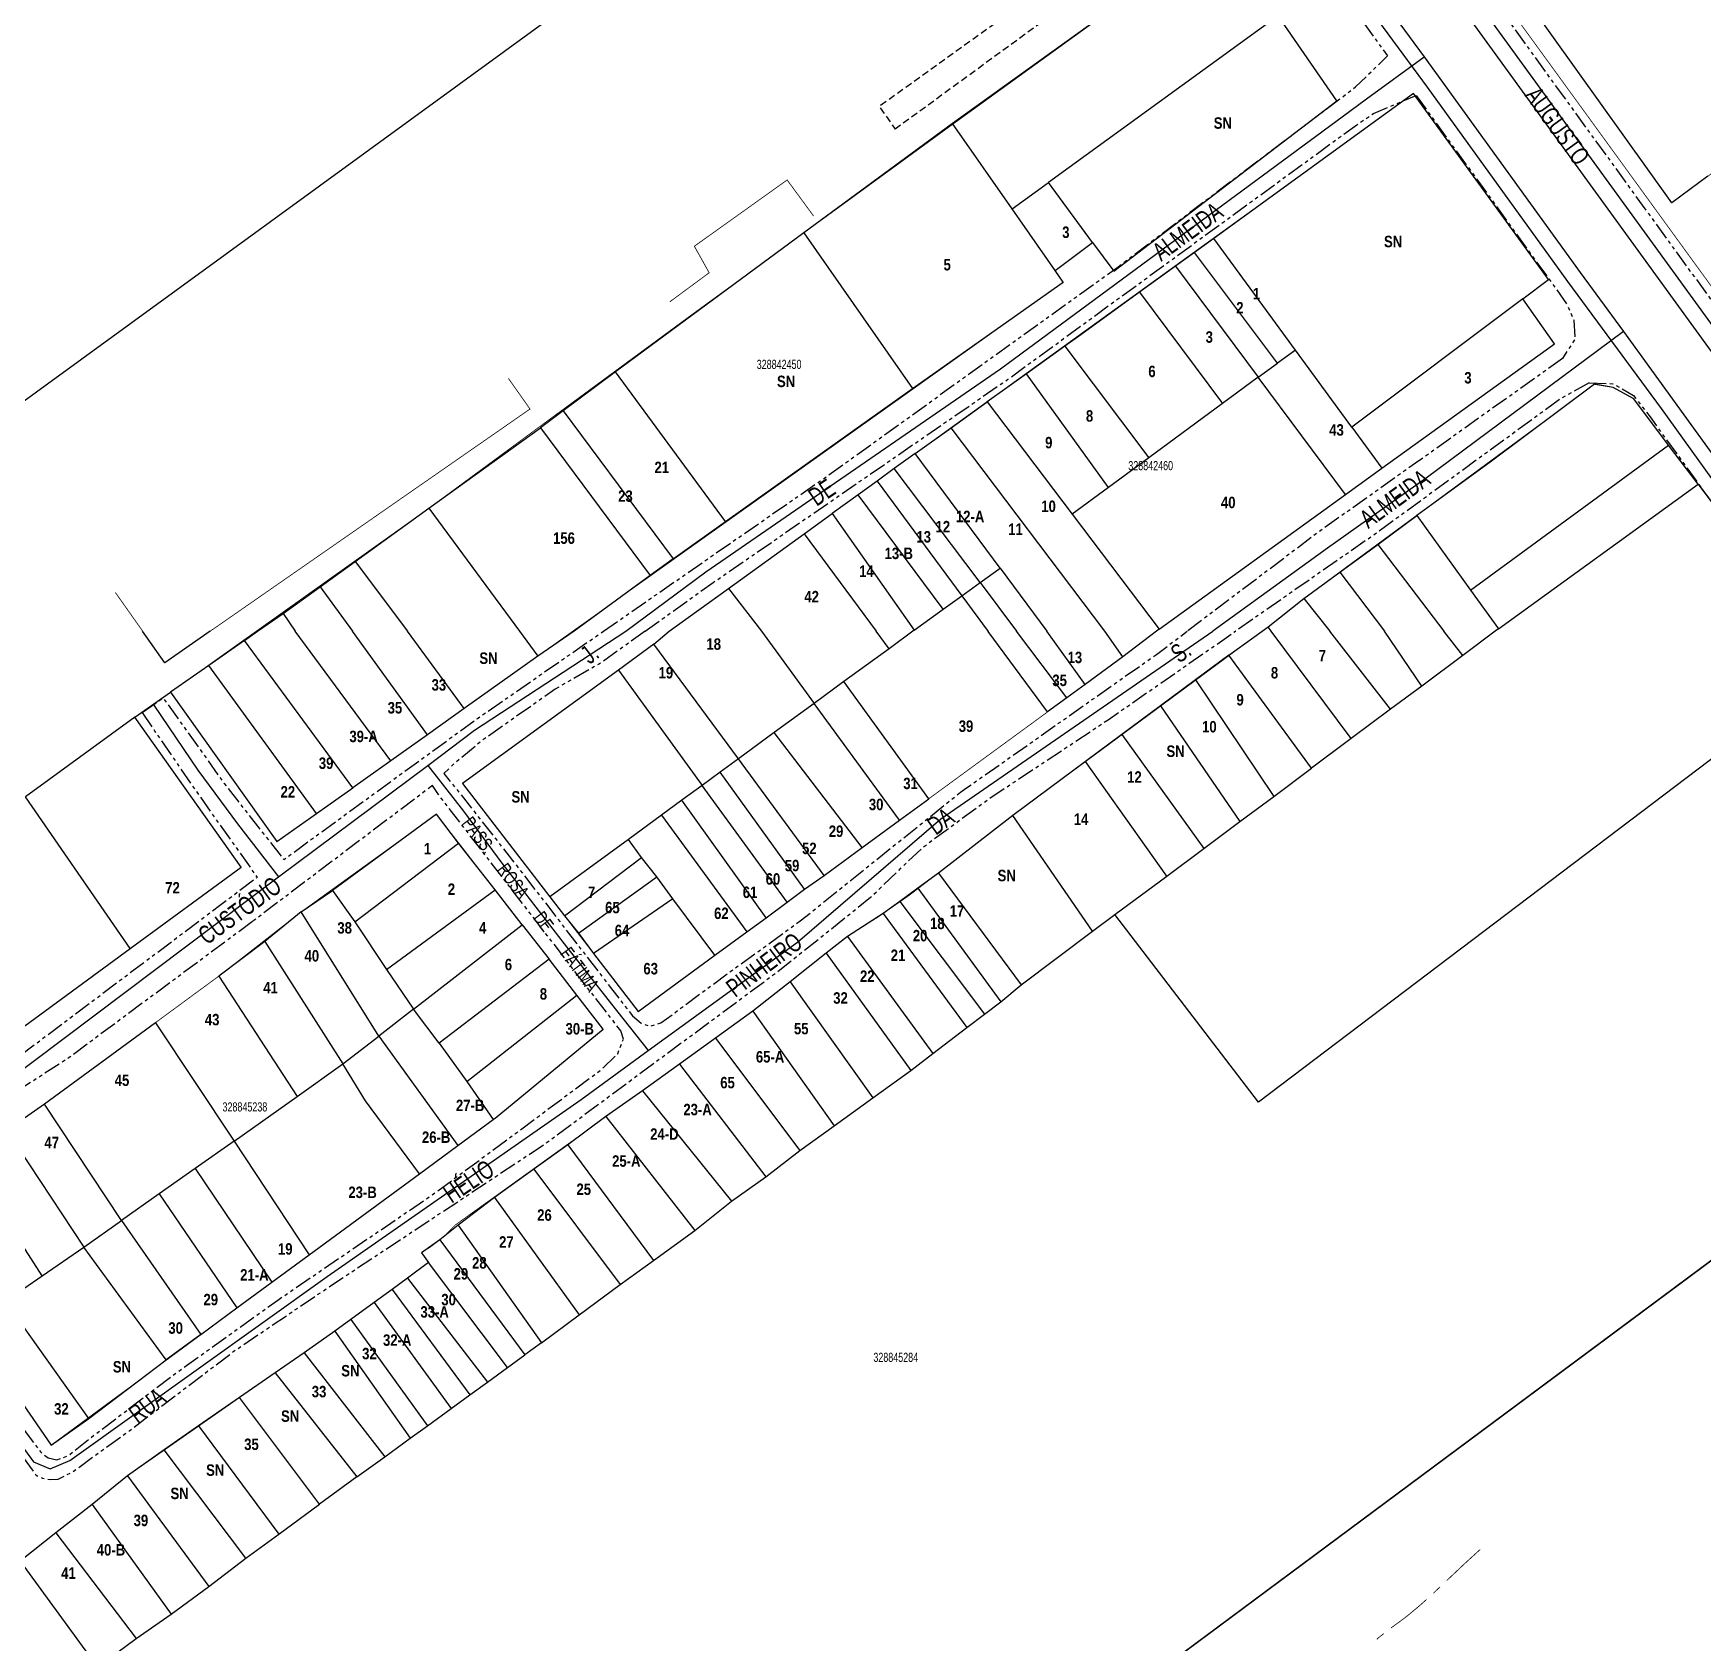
# Model space of a CAD drawing. Extents: x 204381 to 207261, y 4847713 to 4851061.
# Drawn here: x 205369 to 205734.1, y 4848890.9 to 4849242.8 of the extents above; entities that cross this region are included whole.
import ezdxf
from ezdxf.enums import TextEntityAlignment as Align

# ---------------------------------------------------------------- set-up
doc = ezdxf.new("R2010")
doc.units = 0
doc.header["$LTSCALE"] = 1.5
doc.header["$MEASUREMENT"] = 0
doc.linetypes.add('PHANTOMX2', pattern=[5, 2.5, -0.5, 0.5, -0.5, 0.5, -0.5])
doc.linetypes.add('TRACO_15', pattern=[3, 2, -1])
for name, color, linetype in [('CD-MALHA-LOTES', 40, 'CONTINUOUS'), ('CD_TXT_QUADRA', 7, 'CONTINUOUS'), ('HD-CURSO-INTER', 170, 'CONTINUOUS'), ('HD-VALAS-DRENOS', 170, 'CONTINUOUS'), ('RU-QUADRAS', 210, 'CONTINUOUS'), ('SV-EIXO-ROD-ESTR', 7, 'CONTINUOUS'), ('SV-EIXO-RUA-N-PAV', 6, 'CONTINUOUS'), ('SV-EST-MUNIC-PAV', 1, 'CONTINUOUS'), ('SV-RUA-NAO-PAV-S-GUIA-C-GUIA', 7, 'PHANTOMX2'), ('SV-RUA-PAVIM-S-GUIA-C-GUIA', 7, 'CONTINUOUS'), ('SV-TXT-MUNIC-PAV', 7, 'CONTINUOUS'), ('SV-TXT-RUA-N-PAV-S-GUIA-C-GUIA', 7, 'CONTINUOUS'), ('Th_NmrPort', 7, 'CONTINUOUS')]:
    doc.layers.add(name, color=color, linetype=linetype)
doc.styles.add('ARIAL', font='ARIAL.TTF')
doc.styles.get("Standard").update_dxf_attribs({"font": 'swisscbo.ttf'})

msp = doc.modelspace()

# ---------------------------------------------------------------- linework, layer by layer
at = {"layer": 'CD-MALHA-LOTES', "linetype": 'Continuous'}
for points in [[(205585.13, 4849321.25), (205297.84, 4849112.09)], [(205701.48, 4849241.93), (205675.61, 4849278.11)], [(205626.68, 4849263.83), (205570, 4849223.14)], [(205641.25, 4849246.63), (205591.01, 4849210.18)], [(205654.05, 4849228.09), (205641.25, 4849246.63)], [(205727.34, 4849205.75), (205701.48, 4849241.93)], [(205605.3, 4849190.79), (205654.05, 4849228.09)], [(205670.83, 4849229.64), (205627.14, 4849197.98)], [(205700.38, 4849188.97), (205670.83, 4849229.64)], [(205570, 4849223.14), (205537.5, 4849199.22)], [(205583.06, 4849204.41), (205570, 4849223.14)], [(205583.06, 4849204.41), (205591.01, 4849210.18)], [(205600.67, 4849197.08), (205591.01, 4849210.18)], [(205735.18, 4849211.55), (205727.34, 4849205.75)], [(205592.46, 4849190.94), (205583.06, 4849204.41)], [(205537.5, 4849199.22), (205496.36, 4849168.76)], [(205537.5, 4849199.22), (205561.29, 4849165.12)], [(205592.46, 4849190.94), (205600.67, 4849197.08)], [(205600.67, 4849197.08), (205605.3, 4849190.79)], [(205627.14, 4849197.98), (205622.93, 4849194.92)], [(205645.01, 4849173.56), (205627.14, 4849197.98)], [(205622.93, 4849194.92), (205618.78, 4849191.91)], [(205641.07, 4849170.66), (205622.93, 4849194.92)], [(205594.24, 4849188.39), (205592.46, 4849190.94)], [(205618.78, 4849191.91), (205610.94, 4849186.24)], [(205618.78, 4849191.91), (205636.89, 4849167.59)], [(205561.29, 4849165.12), (205594.24, 4849188.39)], [(205610.94, 4849186.24), (205629.06, 4849161.84)], [(205694.74, 4849184.73), (205700.38, 4849188.97)], [(205694.74, 4849184.73), (205657.38, 4849156.66)], [(205701.63, 4849174.92), (205694.74, 4849184.73)], [(205594.62, 4849174.43), (205586.21, 4849168.39)], [(205594.62, 4849174.43), (205612.94, 4849149.99)], [(205645.01, 4849173.56), (205641.07, 4849170.66)], [(205657.38, 4849156.66), (205645.01, 4849173.56)], [(205663.93, 4849147.7), (205701.63, 4849174.92)], [(205496.36, 4849168.76), (205484.88, 4849160.26)], [(205520.4, 4849136.06), (205496.36, 4849168.76)], [(205586.21, 4849168.39), (205577.62, 4849162.22)], [(205604.13, 4849143.51), (205586.21, 4849168.39)], [(205636.89, 4849167.59), (205641.07, 4849170.66)], [(205520.4, 4849136.06), (205561.29, 4849165.12)], [(205655.98, 4849141.96), (205636.89, 4849167.59)], [(205569.75, 4849156.58), (205577.62, 4849162.22)], [(205577.62, 4849162.22), (205596.18, 4849137.67)], [(205629.06, 4849161.84), (205612.94, 4849149.99)], [(205484.88, 4849160.26), (205479.9, 4849156.57)], [(205484.88, 4849160.26), (205508.94, 4849127.92)], [(205455.52, 4849138.96), (205479.9, 4849156.57)], [(205479.9, 4849156.57), (205503.95, 4849124.27)], [(205561.89, 4849150.93), (205569.75, 4849156.58)], [(205603.31, 4849112.09), (205569.75, 4849156.58)], [(205657.38, 4849156.66), (205663.93, 4849147.7)], [(205561.89, 4849150.93), (205557.3, 4849147.62)], [(205580.45, 4849125.86), (205561.89, 4849150.93)], [(205612.94, 4849149.99), (205604.13, 4849143.51)], [(205683.31, 4849121.06), (205726.6, 4849152.76)], [(205733.05, 4849144.19), (205726.6, 4849152.76)], [(205557.3, 4849147.62), (205553.52, 4849144.89)], [(205576.05, 4849122.69), (205557.3, 4849147.62)], [(205655.98, 4849141.96), (205663.93, 4849147.7)], [(205553.52, 4849144.89), (205549.4, 4849141.91)], [(205553.52, 4849144.89), (205572.08, 4849119.83)], [(205604.13, 4849143.51), (205596.18, 4849137.67)], [(205689.41, 4849112.59), (205733.05, 4849144.19)], [(205733.05, 4849144.19), (205757.19, 4849112.08)], [(205439.44, 4849127.34), (205455.52, 4849138.96)], [(205455.52, 4849138.96), (205475.35, 4849112.09)], [(205549.4, 4849141.91), (205543.69, 4849137.79)], [(205567.98, 4849116.88), (205549.4, 4849141.91)], [(205615.2, 4849112.52), (205655.98, 4849141.96)], [(205508.94, 4849127.92), (205520.4, 4849136.06)], [(205537.56, 4849133.37), (205543.69, 4849137.79)], [(205543.69, 4849137.79), (205561.64, 4849112.31)], [(205596.18, 4849137.67), (205615.2, 4849112.52)], [(205663, 4849131.06), (205671.58, 4849137.34)], [(205671.58, 4849137.34), (205683.31, 4849121.06)], [(205521.05, 4849121.44), (205537.56, 4849133.37)], [(205537.56, 4849133.37), (205553.3, 4849112.04)], [(205508.94, 4849127.92), (205503.95, 4849124.27)], [(205654.71, 4849124.98), (205663, 4849131.06)], [(205663, 4849131.06), (205677.46, 4849112.04)], [(205431.73, 4849121.77), (205439.44, 4849127.34)], [(205439.44, 4849127.34), (205450.85, 4849112.04)], [(205503.95, 4849124.27), (205487.3, 4849112.09)], [(205576.05, 4849122.69), (205580.45, 4849125.86)], [(205580.45, 4849125.86), (205590.65, 4849112.09)], [(205646.87, 4849119.25), (205654.71, 4849124.98)], [(205654.71, 4849124.98), (205664.49, 4849112.09)], [(205423.63, 4849115.91), (205431.73, 4849121.77)], [(205431.73, 4849121.77), (205438.84, 4849112.04)], [(205508.09, 4849112.09), (205521.05, 4849121.44)], [(205521.05, 4849121.44), (205528.27, 4849112.09)], [(205572.08, 4849119.83), (205576.05, 4849122.69)], [(205576.05, 4849122.69), (205584.03, 4849112.06)], [(205683.31, 4849121.06), (205689.41, 4849112.59)], [(205561.64, 4849112.31), (205567.98, 4849116.88)], [(205567.98, 4849116.88), (205572.08, 4849119.83)], [(205572.08, 4849119.83), (205577.84, 4849112.03)], [(205639.04, 4849113.03), (205646.87, 4849119.25)], [(205646.87, 4849119.25), (205652.51, 4849112.09)], [(205418.06, 4849112.04), (205423.63, 4849115.91)], [(205423.63, 4849115.91), (205426.32, 4849112.04)], [(205415.24, 4849110.06), (205407.42, 4849104.59)], [(205415.24, 4849110.06), (205418.06, 4849112.04)], [(205438.91, 4849077.84), (205415.24, 4849110.06)], [(205447.21, 4849083.74), (205426.32, 4849112.04)], [(205455.19, 4849089.41), (205438.84, 4849112.04)], [(205463.27, 4849095.16), (205450.85, 4849112.04)], [(205475.35, 4849112.09), (205479.33, 4849106.57)], [(205487.3, 4849112.09), (205479.33, 4849106.57)], [(205504.74, 4849109.2), (205508.09, 4849112.09)], [(205528.27, 4849112.09), (205539.79, 4849096.26)], [(205556.16, 4849108.23), (205553.3, 4849112.04)], [(205561.64, 4849112.31), (205556.16, 4849108.23)], [(205590.8, 4849094.4), (205577.84, 4849112.03)], [(205595.04, 4849097.5), (205584.03, 4849112.06)], [(205599.05, 4849100.43), (205590.65, 4849112.09)], [(205607.24, 4849106.43), (205603.31, 4849112.09)], [(205614.61, 4849112.1), (205607.24, 4849106.43)], [(205615.2, 4849112.52), (205614.61, 4849112.1)], [(205630.43, 4849106.86), (205637.71, 4849112.04)], [(205637.71, 4849112.04), (205639.04, 4849113.03)], [(205639.74, 4849112.04), (205639.04, 4849113.03)], [(205657.23, 4849088.6), (205639.74, 4849112.04)], [(205665.83, 4849094.99), (205652.51, 4849112.09)], [(205672.68, 4849100.02), (205664.49, 4849112.09)], [(205681.65, 4849106.76), (205677.46, 4849112.04)], [(205688.72, 4849112.09), (205681.65, 4849106.76)], [(205689.41, 4849112.59), (205688.72, 4849112.09)], [(205479.33, 4849106.57), (205463.27, 4849095.16)], [(205504.74, 4849109.2), (205496.97, 4849103.54)], [(205523.21, 4849084.14), (205504.74, 4849109.2)], [(205556.16, 4849108.23), (205546.27, 4849101.07)], [(205607.24, 4849106.43), (205599.05, 4849100.43)], [(205630.43, 4849106.86), (205623.15, 4849101.45)], [(205648.51, 4849082.1), (205630.43, 4849106.86)], [(205681.65, 4849106.76), (205672.68, 4849100.02)], [(205407.42, 4849104.59), (205399, 4849098.7)], [(205430.92, 4849072.16), (205407.42, 4849104.59)], [(205496.97, 4849103.54), (205462.9, 4849078.74)], [(205496.97, 4849103.54), (205515.28, 4849078.3)], [(205762.54, 4849104.2), (205636.95, 4849009.07)], [(205391.26, 4849093.28), (205399, 4849098.7)], [(205399, 4849098.7), (205422.3, 4849066.04)], [(205546.27, 4849101.07), (205539.79, 4849096.26)], [(205564.83, 4849075.38), (205546.27, 4849101.07)], [(205599.05, 4849100.43), (205595.04, 4849097.5)], [(205623.15, 4849101.45), (205615.48, 4849095.72)], [(205623.15, 4849101.45), (205640.26, 4849075.91)], [(205672.68, 4849100.02), (205665.83, 4849094.99)], [(205463.27, 4849095.16), (205455.19, 4849089.41)], [(205539.79, 4849096.26), (205531.06, 4849089.91)], [(205558.47, 4849070.75), (205539.79, 4849096.26)], [(205595.04, 4849097.5), (205590.8, 4849094.4)], [(205615.48, 4849095.72), (205607.09, 4849089.51)], [(205615.48, 4849095.72), (205632.89, 4849070.43)], [(205665.83, 4849094.99), (205657.23, 4849088.6)], [(205391.26, 4849093.28), (205367.31, 4849075.84)], [(205414.49, 4849060.48), (205391.26, 4849093.28)], [(205455.19, 4849089.41), (205447.21, 4849083.74)], [(205531.06, 4849089.91), (205523.21, 4849084.14)], [(205550.24, 4849064.74), (205531.06, 4849089.91)], [(205607.09, 4849089.51), (205599.11, 4849083.58)], [(205607.09, 4849089.51), (205625.01, 4849064.56)], [(205657.23, 4849088.6), (205648.51, 4849082.1)], [(205523.21, 4849084.14), (205519.24, 4849081.22)], [(205541.95, 4849058.67), (205523.21, 4849084.14)], [(205447.21, 4849083.74), (205438.91, 4849077.84)], [(205519.24, 4849081.22), (205515.28, 4849078.3)], [(205537.66, 4849055.67), (205519.24, 4849081.22)], [(205599.11, 4849083.58), (205583.24, 4849071.78)], [(205616.87, 4849058.51), (205599.11, 4849083.58)], [(205640.26, 4849075.91), (205648.51, 4849082.1)], [(205430.92, 4849072.16), (205438.91, 4849077.84)], [(205462.9, 4849078.74), (205481.99, 4849053.96)], [(205515.28, 4849078.3), (205510.85, 4849075.08)], [(205533.89, 4849052.77), (205515.28, 4849078.3)], [(205390.19, 4849042.66), (205367.31, 4849075.84)], [(205510.85, 4849075.08), (205506.37, 4849071.8)], [(205529.26, 4849049.39), (205510.85, 4849075.08)], [(205558.47, 4849070.75), (205564.83, 4849075.38)], [(205632.89, 4849070.43), (205640.26, 4849075.91)], [(205422.3, 4849066.04), (205430.92, 4849072.16)], [(205457.18, 4849072.04), (205434.42, 4849055.37)], [(205462, 4849065.7), (205457.18, 4849072.04)], [(205506.37, 4849071.8), (205499.18, 4849066.54)], [(205506.37, 4849071.8), (205525.08, 4849046.33)], [(205550.24, 4849064.74), (205558.47, 4849070.75)], [(205583.24, 4849071.78), (205566.94, 4849059.16)], [(205600.64, 4849046.43), (205583.24, 4849071.78)], [(205625.01, 4849064.56), (205632.89, 4849070.43)], [(205439.36, 4849048.48), (205462, 4849065.7)], [(205470, 4849055.53), (205462, 4849065.7)], [(205499.18, 4849066.54), (205481.99, 4849053.96)], [(205502.05, 4849062.56), (205499.18, 4849066.54)], [(205485.19, 4849049.81), (205502.05, 4849062.56)], [(205505.36, 4849058.31), (205502.05, 4849062.56)], [(205541.95, 4849058.67), (205550.24, 4849064.74)], [(205616.87, 4849058.51), (205625.01, 4849064.56)], [(205390.19, 4849042.66), (205414.49, 4849060.48)], [(205488.23, 4849046.02), (205505.36, 4849058.31)], [(205508.87, 4849053.55), (205505.36, 4849058.31)], [(205537.66, 4849055.67), (205541.95, 4849058.67)], [(205566.94, 4849059.16), (205562.48, 4849055.88)], [(205566.94, 4849059.16), (205585.03, 4849034.75)], [(205605.55, 4849050.12), (205616.87, 4849058.51)], [(205427.59, 4849050.68), (205434.42, 4849055.37)], [(205434.42, 4849055.37), (205439.36, 4849048.48)], [(205446.25, 4849038.09), (205470, 4849055.53)], [(205475.95, 4849047.86), (205470, 4849055.53)], [(205533.89, 4849052.77), (205537.66, 4849055.67)], [(205562.48, 4849055.88), (205558.5, 4849052.96)], [(205562.48, 4849055.88), (205580.57, 4849031)], [(205481.99, 4849053.96), (205485.19, 4849049.81)], [(205508.87, 4849053.55), (205491.51, 4849041.58)], [(205518.08, 4849041.21), (205508.87, 4849053.55)], [(205529.26, 4849049.39), (205533.89, 4849052.77)], [(205558.5, 4849052.96), (205554.86, 4849050.29)], [(205558.5, 4849052.96), (205577.03, 4849028.33)], [(205427.59, 4849050.68), (205419.62, 4849044.17)], [(205444.6, 4849023.53), (205427.59, 4849050.68)], [(205439.36, 4849048.48), (205446.25, 4849038.09)], [(205452.15, 4849029.43), (205475.95, 4849047.86)], [(205475.95, 4849047.86), (205481.82, 4849040.31)], [(205485.19, 4849049.81), (205488.23, 4849046.02)], [(205525.08, 4849046.33), (205529.26, 4849049.39)], [(205554.86, 4849050.29), (205547.03, 4849045.28)], [(205554.86, 4849050.29), (205573.13, 4849025.42)], [(205600.64, 4849046.43), (205605.55, 4849050.12)], [(205636.95, 4849009.07), (205605.55, 4849050.12)], [(205419.62, 4849044.17), (205409.58, 4849036.62)], [(205419.62, 4849044.17), (205436.71, 4849017.45)], [(205488.23, 4849046.02), (205491.51, 4849041.58)], [(205518.08, 4849041.21), (205525.08, 4849046.33)], [(205547.03, 4849045.28), (205542.39, 4849041.62)], [(205547.03, 4849045.28), (205565.7, 4849019.69)], [(205585.03, 4849034.75), (205600.64, 4849046.43)], [(205349.51, 4849012.82), (205390.19, 4849042.66)], [(205481.82, 4849040.31), (205457.81, 4849021.93)], [(205487.88, 4849032.5), (205481.82, 4849040.31)], [(205491.51, 4849041.58), (205501.26, 4849028.91)], [(205501.26, 4849028.91), (205518.08, 4849041.21)], [(205542.39, 4849041.62), (205534.52, 4849035.4)], [(205542.39, 4849041.62), (205560.88, 4849016.02)], [(205409.58, 4849036.62), (205426.75, 4849010.33)], [(205446.25, 4849038.09), (205452.15, 4849029.43)], [(205534.52, 4849035.4), (205526.35, 4849028.96)], [(205534.52, 4849035.4), (205552.58, 4849010.02)], [(205580.57, 4849031), (205585.03, 4849034.75)], [(205452.15, 4849029.43), (205444.6, 4849023.53)], [(205457.81, 4849021.93), (205452.15, 4849029.43)], [(205463.8, 4849013.6), (205487.88, 4849032.5)], [(205493.67, 4849025.04), (205487.88, 4849032.5)], [(205577.03, 4849028.33), (205580.57, 4849031)], [(205395.75, 4849026.44), (205371.48, 4849008.62)], [(205395.75, 4849026.44), (205412.98, 4849000.56)], [(205526.35, 4849028.96), (205518.19, 4849023.06)], [(205526.35, 4849028.96), (205544.14, 4849003.91)], [(205573.13, 4849025.42), (205577.03, 4849028.33)], [(205436.71, 4849017.45), (205444.6, 4849023.53)], [(205444.6, 4849023.53), (205461.88, 4848999.59)], [(205457.81, 4849021.93), (205463.8, 4849013.6)], [(205470.03, 4849005.58), (205493.67, 4849025.04)], [(205518.19, 4849023.06), (205510.35, 4849017.4)], [(205518.19, 4849023.06), (205536.67, 4848998.51)], [(205565.7, 4849019.69), (205573.13, 4849025.42)], [(205560.88, 4849016.02), (205565.7, 4849019.69)], [(205796.25, 4849019.26), (205620.1, 4848888.31)], [(205426.75, 4849010.33), (205436.71, 4849017.45)], [(205441.7, 4849009.35), (205436.71, 4849017.45)], [(205510.35, 4849017.4), (205502.23, 4849011.54)], [(205510.35, 4849017.4), (205529.22, 4848992.73)], [(205552.58, 4849010.02), (205560.88, 4849016.02)], [(205463.8, 4849013.6), (205469.56, 4849005.24)], [(205502.23, 4849011.54), (205494.2, 4849005.91)], [(205502.23, 4849011.54), (205521.73, 4848987.44)], [(205371.48, 4849008.62), (205363.27, 4849002.86)], [(205388.31, 4848983.18), (205371.48, 4849008.62)], [(205412.98, 4849000.56), (205426.75, 4849010.33)], [(205453.45, 4848993.39), (205441.7, 4849009.35)], [(205544.14, 4849003.91), (205552.58, 4849010.02)], [(205461.88, 4848999.59), (205469.56, 4849005.24)], [(205469.56, 4849005.24), (205470.03, 4849005.58)], [(205494.2, 4849005.91), (205485.92, 4848999.76)], [(205494.2, 4849005.91), (205513.65, 4848981)], [(205536.67, 4848998.51), (205544.14, 4849003.91)], [(205363.27, 4849002.86), (205380.09, 4848977.34)], [(205412.98, 4849000.56), (205404.44, 4848994.59)], [(205412.98, 4849000.56), (205429.36, 4848975.68)], [(205453.45, 4848993.39), (205461.88, 4848999.59)], [(205485.92, 4848999.76), (205478.48, 4848994.41)], [(205485.92, 4848999.76), (205504.67, 4848974.43)], [(205529.22, 4848992.73), (205536.67, 4848998.51)], [(205404.44, 4848994.59), (205396.52, 4848989.02)], [(205404.44, 4848994.59), (205421.19, 4848969.67)], [(205429.36, 4848975.68), (205453.45, 4848993.39)], [(205478.48, 4848994.41), (205469.89, 4848988.18)], [(205478.48, 4848994.41), (205497.39, 4848969.15)], [(205521.73, 4848987.44), (205529.22, 4848992.73)], [(205396.52, 4848989.02), (205388.31, 4848983.18)], [(205396.52, 4848989.02), (205413.56, 4848964.06)], [(205469.89, 4848988.18), (205461.91, 4848982.16)], [(205469.89, 4848988.18), (205488.39, 4848962.53)], [(205513.65, 4848981), (205521.73, 4848987.44)], [(205380.09, 4848977.34), (205388.31, 4848983.18)], [(205388.31, 4848983.18), (205405.67, 4848958.26)], [(205461.91, 4848982.16), (205457.89, 4848978.92)], [(205461.91, 4848982.16), (205480.14, 4848956.43)], [(205370.97, 4848971.09), (205366.01, 4848978.83)], [(205457.89, 4848978.92), (205453.93, 4848976.14)], [(205457.89, 4848978.92), (205476.51, 4848953.79)], [(205504.67, 4848974.43), (205513.65, 4848981)], [(205370.97, 4848971.09), (205380.09, 4848977.34)], [(205398.11, 4848952.7), (205380.09, 4848977.34)], [(205421.19, 4848969.67), (205429.36, 4848975.68)], [(205453.93, 4848976.14), (205455.46, 4848973.98)], [(205497.39, 4848969.15), (205504.67, 4848974.43)], [(205362.98, 4848965.55), (205370.97, 4848971.09)], [(205455.46, 4848973.98), (205450.85, 4848970.55)], [(205472.72, 4848951.05), (205455.46, 4848973.98)], [(205413.56, 4848964.06), (205421.19, 4848969.67)], [(205447.51, 4848968.12), (205443.53, 4848965.22)], [(205450.85, 4848970.55), (205447.51, 4848968.12)], [(205447.51, 4848968.12), (205464.49, 4848945.06)], [(205450.85, 4848970.55), (205468.36, 4848947.86)], [(205488.39, 4848962.53), (205497.39, 4848969.15)], [(205381.14, 4848939.87), (205362.98, 4848965.55)], [(205405.67, 4848958.26), (205413.56, 4848964.06)], [(205443.53, 4848965.22), (205438.43, 4848961.52)], [(205443.53, 4848965.22), (205460.41, 4848942.1)], [(205355, 4848960.01), (205372.91, 4848934.05)], [(205438.43, 4848961.52), (205434.99, 4848959.01)], [(205438.43, 4848961.52), (205455.19, 4848938.3)], [(205480.14, 4848956.43), (205488.39, 4848962.53)], [(205405.67, 4848958.26), (205398.11, 4848952.7)], [(205434.99, 4848959.01), (205428.24, 4848954.23)], [(205434.99, 4848959.01), (205451.42, 4848935.57)], [(205480.14, 4848956.43), (205476.51, 4848953.79)], [(205381.14, 4848939.87), (205398.11, 4848952.7)], [(205428.24, 4848954.23), (205421.9, 4848949.9)], [(205428.24, 4848954.23), (205445.86, 4848931.53)], [(205472.72, 4848951.05), (205476.51, 4848953.79)], [(205421.9, 4848949.9), (205414.15, 4848944.44)], [(205421.9, 4848949.9), (205439.78, 4848927.11)], [(205468.36, 4848947.86), (205472.72, 4848951.05)], [(205464.49, 4848945.06), (205468.36, 4848947.86)], [(205414.15, 4848944.44), (205405.14, 4848938.29)], [(205431.59, 4848921.11), (205414.15, 4848944.44)], [(205455.19, 4848938.3), (205460.41, 4848942.1)], [(205460.41, 4848942.1), (205464.49, 4848945.06)], [(205372.91, 4848934.05), (205381.14, 4848939.87)], [(205405.14, 4848938.29), (205397.61, 4848932.99)], [(205405.14, 4848938.29), (205422.7, 4848914.58)], [(205451.42, 4848935.57), (205455.19, 4848938.3)], [(205445.86, 4848931.53), (205451.42, 4848935.57)], [(205397.61, 4848932.99), (205389.66, 4848927.35)], [(205415.52, 4848909.31), (205397.61, 4848932.99)], [(205439.78, 4848927.11), (205445.86, 4848931.53)], [(205389.66, 4848927.35), (205381.88, 4848921.09)], [(205389.66, 4848927.35), (205407.39, 4848903.15)], [(205439.78, 4848927.11), (205431.59, 4848921.11)], [(205381.88, 4848921.09), (205373.99, 4848914.9)], [(205381.88, 4848921.09), (205399.15, 4848897.11)], [(205422.7, 4848914.58), (205431.59, 4848921.11)], [(205373.99, 4848914.9), (205366.13, 4848908.65)], [(205373.99, 4848914.9), (205391.55, 4848891.73)], [(205415.52, 4848909.31), (205422.7, 4848914.58)], [(205407.39, 4848903.15), (205415.52, 4848909.31)], [(205366.13, 4848908.65), (205383.05, 4848885.49)], [(205399.15, 4848897.11), (205407.39, 4848903.15)], [(205391.55, 4848891.73), (205399.15, 4848897.11)], [(205383.05, 4848885.49), (205391.55, 4848891.73)]]:
    msp.add_lwpolyline(points, dxfattribs=at)
at = {"layer": 'CD-MALHA-LOTES', "linetype": 'Continuous', "flags": 128}
for points in [[(205610.94, 4849186.24), (205597.56, 4849176.54), (205594.62, 4849174.43)], [(205636.89, 4849167.59), (205629.06, 4849161.84)], [(205726.6, 4849152.76), (205718.98, 4849162.89), (205714.46, 4849165.38), (205710.39, 4849166.06), (205687.57, 4849149.06), (205671.58, 4849137.34)]]:
    msp.add_lwpolyline(points, dxfattribs=at)
at = {"layer": 'HD-CURSO-INTER', "const_width": 0.18, "flags": 128}
for points in [[(205683.19, 4848909.21), (205681.72, 4848907.85)], [(205683.19, 4848909.21), (205681.72, 4848907.85)], [(205684.3, 4848910.22), (205683.19, 4848909.21)], [(205684.3, 4848910.22), (205683.19, 4848909.21)], [(205683.19, 4848909.21), (205683.19, 4848909.21)], [(205683.19, 4848909.21), (205683.19, 4848909.21)], [(205684.67, 4848910.56), (205684.3, 4848910.22)], [(205684.67, 4848910.56), (205684.3, 4848910.22)], [(205685.41, 4848911.23), (205684.67, 4848910.56)], [(205685.41, 4848911.23), (205684.67, 4848910.56)], [(205678.81, 4848905.11), (205678.17, 4848904.5)], [(205678.81, 4848905.11), (205678.17, 4848904.5)], [(205679.26, 4848905.53), (205678.81, 4848905.11)], [(205679.26, 4848905.53), (205678.81, 4848905.11)], [(205679.54, 4848905.79), (205679.26, 4848905.53)], [(205679.54, 4848905.79), (205679.26, 4848905.53)], [(205681.44, 4848907.59), (205679.54, 4848905.79)], [(205681.44, 4848907.59), (205679.54, 4848905.79)], [(205681.72, 4848907.85), (205681.44, 4848907.59)], [(205681.72, 4848907.85), (205681.44, 4848907.59)], [(205675.93, 4848902.38), (205675.18, 4848901.67)], [(205675.93, 4848902.38), (205675.18, 4848901.67)], [(205676.64, 4848903.04), (205675.93, 4848902.38)], [(205676.64, 4848903.04), (205675.93, 4848902.38)], [(205678.17, 4848904.5), (205678.09, 4848904.42)], [(205678.17, 4848904.5), (205678.09, 4848904.42)], [(205672.15, 4848898.93), (205669.91, 4848897.06)], [(205672.15, 4848898.93), (205669.91, 4848897.06)], [(205672.22, 4848898.99), (205672.15, 4848898.93)], [(205672.22, 4848898.99), (205672.15, 4848898.93)], [(205673.71, 4848900.32), (205672.22, 4848898.99)], [(205673.71, 4848900.32), (205672.22, 4848898.99)], [(205666.66, 4848894.61), (205665.91, 4848894.07)], [(205666.66, 4848894.61), (205665.91, 4848894.07)], [(205666.72, 4848894.65), (205666.66, 4848894.61)], [(205666.72, 4848894.65), (205666.66, 4848894.61)], [(205668.66, 4848896.08), (205666.72, 4848894.65)], [(205668.66, 4848896.08), (205666.72, 4848894.65)], [(205669.13, 4848896.44), (205668.66, 4848896.08)], [(205669.13, 4848896.44), (205668.66, 4848896.08)], [(205669.85, 4848897), (205669.13, 4848896.44)], [(205669.85, 4848897), (205669.13, 4848896.44)], [(205669.91, 4848897.06), (205669.85, 4848897)], [(205669.91, 4848897.06), (205669.85, 4848897)], [(205663.16, 4848891.91), (205662.8, 4848891.56)], [(205663.16, 4848891.91), (205662.8, 4848891.56)], [(205663.55, 4848892.22), (205663.16, 4848891.91)], [(205663.55, 4848892.22), (205663.16, 4848891.91)], [(205664.33, 4848892.84), (205663.55, 4848892.22)], [(205664.33, 4848892.84), (205663.55, 4848892.22)]]:
    msp.add_lwpolyline(points, dxfattribs=at)
at = {"layer": 'HD-VALAS-DRENOS', "const_width": 0.18, "flags": 128}
for points in [[(205571.85, 4849414.2), (205595.7, 4849381.1), (205598.9, 4849376.71), (205610.04, 4849361.57), (205611.76, 4849359), (205659.49, 4849292.8), (205662.6, 4849288.46), (205740.54, 4849181.2)], [(205539.68, 4849202.83), (205533.87, 4849210.75), (205513.58, 4849196.26), (205516.82, 4849190.46), (205508.21, 4849184.1)], [(205472.91, 4849167.37), (205477.64, 4849160.66), (205407.73, 4849112.08)], [(205392.94, 4849112.08), (205386.98, 4849120.52)], [(205407.73, 4849112.08), (205397.81, 4849105.18), (205392.94, 4849112.08)], [(205407.73, 4849112.08), (205397.81, 4849105.18), (205392.94, 4849112.08)]]:
    msp.add_lwpolyline(points, dxfattribs=at)
at = {"layer": 'HD-VALAS-DRENOS', "flags": 128}
msp.add_lwpolyline([(205407.73, 4849112.08), (205397.81, 4849105.18), (205392.94, 4849112.08)], dxfattribs=at)
msp.add_lwpolyline([(205407.73, 4849112.08), (205397.81, 4849105.18), (205392.94, 4849112.08)], dxfattribs=at)
at = {"layer": 'RU-QUADRAS', "color": 6, "linetype": 'Continuous', "const_width": 0.18}
for points in [[(205537.99, 4849467.48), (205544.7, 4849474.78), (205612.85, 4849525.8, 0.002531), (205798.55, 4849283), (205878.5, 4849344.7), (206109.27, 4849519.79, 0.004511), (206245.71, 4849624.8), (206242.62, 4849628.94), (206239.81, 4849626.9), (206213.1, 4849662.68), (206220.86, 4849668.19), (206262.61, 4849611.25), (206258.41, 4849607.8), (205962.15, 4849383.44), (205796.25, 4849256.73), (205727.34, 4849205.75), (205675.61, 4849278.11)], [(205399, 4849098.7), (205455.52, 4849138.96, -0.003324), (205628.27, 4849264.98), (205641.62, 4849246.9), (205641.18, 4849246.74), (205654.05, 4849228.09), (205605.3, 4849190.79), (205600.67, 4849197.08), (205592.46, 4849190.94), (205594.24, 4849188.39), (205422.3, 4849066.04)], [(205431, 4848645.77), (205502.58, 4848645.77), (205443.95, 4848757.36), (205812.44, 4849031.16), (205902.75, 4848900.82), (206052.55, 4848698.19), (206050.61, 4848681.88), (205796.21, 4848487.69), (205723.11, 4848434.67), (205693.73, 4848443.07), (205670.24, 4848447.66), (205634.89, 4848448.42), (205500.57, 4848444.97), (205499.01, 4848496.58), (205497.79, 4848517.73, 0.017663), (205497.59, 4848549.48), (205495.53, 4848619.75), (205431.87, 4848617.66)]]:
    msp.add_lwpolyline(points, format="xyb", close=True, dxfattribs=at)
for points in [[(205626.68, 4849263.83, 0.003316), (205455.52, 4849138.96, -0.006198), (205391.26, 4849093.28), (205267.37, 4849003.05), (205274.12, 4848994.14), (205244.28, 4848988.93), (205236.59, 4848981.24), (205230.12, 4848969.82), (205228.71, 4848951.19, -0.014912), (205229.95, 4848914.23), (205223.45, 4848913.67), (205188.8, 4848912.12), (205160.91, 4848911.86), (205161.37, 4848950.34), (204691.99, 4848934.59), (204689.56, 4849036.86), (204682.04, 4849310.52, 0.006191)], [(205366.13, 4848908.65), (205389.66, 4848927.35), (205434.99, 4848959.01), (205455.46, 4848973.98), (205453.93, 4848976.14, 0.076978), (205461.26, 4848982.16), (205526.35, 4849028.96), (205547.03, 4849045.28, 0.032088), (205566.94, 4849059.16), (205583.24, 4849071.78), (205639.04, 4849113.03), (205646.87, 4849119.25), (205710.39, 4849166.06), (205714.46, 4849165.38), (205718.98, 4849162.89), (205757.19, 4849112.08, 0.00497), (205812.44, 4849031.16), (205443.95, 4848757.36), (205502.58, 4848645.77), (205431, 4848645.77), (205427.34, 4848788.96, -0.005583), (205297.86, 4848961.02)], [(205297.86, 4848961.02, 0.00551), (205387.99, 4848840.64), (205393.06, 4848619.67), (205394.07, 4848586.46), (205394.88, 4848541.86), (205395.96, 4848507.12), (205396.55, 4848442.43), (204866.14, 4848428.51)]]:
    msp.add_lwpolyline(points, format="xyb", dxfattribs=at)
for points in [[(205462.9, 4849078.74), (205504.74, 4849109.2), (205508.09, 4849112.09), (205670.83, 4849229.64), (205700.38, 4849188.97), (205694.74, 4849184.73), (205701.63, 4849174.92), (205614.6, 4849112.09), (205607.24, 4849106.43), (205501.26, 4849028.91)], [(205267.37, 4849003.05), (205391.26, 4849093.28), (205414.49, 4849060.48), (205311.54, 4848984.87), (205308.82, 4848986.1), (205274.12, 4848994.14)], [(205337.78, 4848984.81), (205371.48, 4849008.62), (205409.58, 4849036.62), (205427.59, 4849050.68), (205457.18, 4849072.04), (205493.67, 4849025.04), (205470.03, 4849005.58), (205372.91, 4848934.05)]]:
    msp.add_lwpolyline(points, close=True, dxfattribs=at)
at = {"layer": 'SV-EIXO-ROD-ESTR', "flags": 128}
for points in [[(205588.37, 4849376.6), (205735.91, 4849173.23), (205775.55, 4849117.53), (205779.74, 4849112.13)], [(205586.65, 4849355.03), (205673.14, 4849237.65), (205707.25, 4849190.54), (205716.74, 4849177.63), (205761.49, 4849115.77), (205763.89, 4849112.13)]]:
    msp.add_lwpolyline(points, dxfattribs=at)
at = {"layer": 'SV-EIXO-RUA-N-PAV', "flags": 128}
for points in [[(205498.63, 4849112.07), (205516.09, 4849125.05), (205580.5, 4849169.48), (205655.54, 4849224.75), (205660.53, 4849228.5), (205673.14, 4849237.65)], [(205716.74, 4849177.63), (205673.61, 4849145.56), (205652.01, 4849130.21), (205626.93, 4849112.07)], [(205328.53, 4848987.53), (205422.64, 4849058.36), (205455.31, 4849082.69), (205465.5, 4849090.41), (205498.63, 4849112.07)], [(205328.53, 4848987.53), (205422.64, 4849058.36), (205455.31, 4849082.69), (205465.5, 4849090.41), (205498.63, 4849112.07)], [(205377.05, 4848930.72), (205433.25, 4848970.95), (205488.83, 4849009.64), (205503.47, 4849020.33), (205536.13, 4849044.04), (205567.45, 4849071.06), (205626.93, 4849112.07)], [(205377.05, 4848930.72), (205433.25, 4848970.95), (205488.83, 4849009.64), (205503.47, 4849020.33), (205536.13, 4849044.04), (205567.45, 4849071.06), (205626.93, 4849112.07)], [(205395.41, 4849095.87), (205404.97, 4849081.67), (205413.66, 4849069.94), (205422.64, 4849058.36)], [(205395.41, 4849095.87), (205404.97, 4849081.67), (205413.66, 4849069.94), (205422.64, 4849058.36)], [(205455.31, 4849082.69), (205463.1, 4849072.69), (205471.5, 4849061.3), (205485.09, 4849043.71), (205495.48, 4849030.52), (205503.47, 4849020.33)], [(205455.31, 4849082.69), (205463.1, 4849072.69), (205471.5, 4849061.3), (205485.09, 4849043.71), (205495.48, 4849030.52), (205503.47, 4849020.33)], [(205328.53, 4848987.53), (205336.52, 4848974.94), (205369.07, 4848930.41), (205372.75, 4848928.88), (205377.05, 4848930.72)], [(205328.53, 4848987.53), (205336.52, 4848974.94), (205369.07, 4848930.41), (205372.75, 4848928.88), (205377.05, 4848930.72)]]:
    msp.add_lwpolyline(points, dxfattribs=at)
at = {"layer": 'SV-EST-MUNIC-PAV', "flags": 128}
for points in [[(205784.03, 4849112.05), (205778.46, 4849119.63), (205736.45, 4849178.64), (205591.27, 4849378.71), (205562.73, 4849417.74)], [(205546.2, 4849406.02), (205583.92, 4849353.05), (205673.84, 4849231.02), (205704.52, 4849188.56), (205724.96, 4849160.74), (205758.73, 4849113.82), (205759.94, 4849112.08)]]:
    msp.add_lwpolyline(points, dxfattribs=at)
at = {"layer": 'SV-EST-MUNIC-PAV', "linetype": 'PHANTOMX2', "flags": 128}
for points in [[(205565.15, 4849419.51), (205593.69, 4849380.47), (205738.88, 4849180.41)], [(205629.47, 4849274.51), (205632.88, 4849275.12), (205636.57, 4849274.67), (205639.97, 4849272.78), (205665.18, 4849237.89)], [(205671.4, 4849229.26), (205702.08, 4849186.82), (205704.42, 4849183.44), (205705.89, 4849180.07), (205706.11, 4849175.91), (205703.41, 4849171.69)], [(205709.25, 4849166.42), (205714.42, 4849166.19), (205718.93, 4849163.63), (205722.56, 4849158.95), (205756.3, 4849112.07)]]:
    msp.add_lwpolyline(points, dxfattribs=at)
at = {"layer": 'SV-RUA-NAO-PAV-S-GUIA-C-GUIA', "flags": 128}
for points in [[(205493.71, 4849112.08), (205541.69, 4849145.34), (205605.93, 4849191.53), (205658.15, 4849231.1), (205665.18, 4849237.89)], [(205502.83, 4849112.08), (205517.72, 4849122.73), (205582.14, 4849167.17), (205658.42, 4849222.84), (205662.06, 4849225.28), (205671.4, 4849229.26)], [(205703.41, 4849171.69), (205671.29, 4849148.82), (205649.65, 4849133.44), (205621.37, 4849112.08)], [(205709.25, 4849166.42), (205702.82, 4849162.78), (205662.24, 4849133.15), (205631.93, 4849112.08)], [(205340.23, 4848967.68), (205369.67, 4848927.46), (205371.01, 4848926.84), (205372.81, 4848926.52), (205374.46, 4848926.6), (205377.53, 4848928.17), (205390.12, 4848937.28), (205412.96, 4848954.65), (205434.89, 4848969.46), (205480.7, 4848999.79), (205532.28, 4849037.98), (205552.13, 4849053.88), (205563.54, 4849064.81), (205577.84, 4849075.32), (205581.73, 4849077.9), (205604.05, 4849092.7), (205631.92, 4849112.07)], [(205340.23, 4848967.68), (205369.67, 4848927.46), (205371.01, 4848926.84), (205372.81, 4848926.52), (205374.46, 4848926.6), (205377.53, 4848928.17), (205390.12, 4848937.28), (205412.96, 4848954.65), (205434.89, 4848969.46), (205480.7, 4848999.79), (205532.28, 4849037.98), (205552.13, 4849053.88), (205563.54, 4849064.81), (205577.84, 4849075.32), (205581.73, 4849077.9), (205604.05, 4849092.7), (205631.92, 4849112.07)], [(205392.8, 4849094.27), (205397.44, 4849097.46), (205410.76, 4849078.78), (205423.8, 4849062.12), (205443.29, 4849076.36), (205466.14, 4849092.97), (205493.7, 4849112.07)], [(205392.8, 4849094.27), (205397.44, 4849097.46), (205410.76, 4849078.78), (205423.8, 4849062.12), (205443.29, 4849076.36), (205466.14, 4849092.97), (205493.7, 4849112.07)], [(205502.83, 4849112.07), (205492.85, 4849104.94), (205483.15, 4849099.39), (205467.24, 4849088.2), (205460.69, 4849082.77), (205458.81, 4849080.93), (205461.23, 4849077.97), (205473.84, 4849061.92), (205500.02, 4849027.96), (205501.94, 4849026.31), (205503.86, 4849025.65), (205506.28, 4849026.4), (205521.96, 4849038), (205536.74, 4849048.69), (205571.81, 4849076.89), (205573.11, 4849077.8), (205614.65, 4849107), (205621.37, 4849112.07)], [(205502.83, 4849112.07), (205492.85, 4849104.94), (205483.15, 4849099.39), (205467.24, 4849088.2), (205460.69, 4849082.77), (205458.81, 4849080.93), (205461.23, 4849077.97), (205473.84, 4849061.92), (205500.02, 4849027.96), (205501.94, 4849026.31), (205503.86, 4849025.65), (205506.28, 4849026.4), (205521.96, 4849038), (205536.74, 4849048.69), (205571.81, 4849076.89), (205573.11, 4849077.8), (205614.65, 4849107), (205621.37, 4849112.07)], [(205392.8, 4849094.27), (205405.26, 4849076.17), (205418, 4849058.21), (205409.75, 4849051.99), (205325.65, 4848988.76), (205321.89, 4848986.13), (205321.22, 4848985.75)], [(205392.8, 4849094.27), (205405.26, 4849076.17), (205418, 4849058.21), (205409.75, 4849051.99), (205325.65, 4848988.76), (205321.89, 4848986.13), (205321.22, 4848985.75)]]:
    msp.add_lwpolyline(points, dxfattribs=at)
msp.add_lwpolyline([(205416.96, 4849048.56), (205376.66, 4849018.67), (205348.76, 4849000.62), (205341.28, 4848994.95), (205335.02, 4848990.16), (205333.14, 4848988.28), (205332.67, 4848985.92), (205333.45, 4848983.4), (205342.11, 4848970.74), (205359.52, 4848947.34), (205370.61, 4848932.57), (205372.26, 4848931.24), (205374.15, 4848930.85), (205376.55, 4848931.69), (205382.37, 4848936.26), (205399.44, 4848949.25), (205422.47, 4848965.76), (205456.24, 4848988.78), (205469.01, 4848998.18), (205493.18, 4849016.14), (205496.81, 4849019.65), (205498.05, 4849022.84), (205497.51, 4849024.65), (205457.62, 4849076.35), (205456.35, 4849078.34), (205453.88, 4849076.48)], close=True, dxfattribs=at)
msp.add_lwpolyline([(205416.96, 4849048.56), (205376.66, 4849018.67), (205348.76, 4849000.62), (205341.28, 4848994.95), (205335.02, 4848990.16), (205333.14, 4848988.28), (205332.67, 4848985.92), (205333.45, 4848983.4), (205342.11, 4848970.74), (205359.52, 4848947.34), (205370.61, 4848932.57), (205372.26, 4848931.24), (205374.15, 4848930.85), (205376.55, 4848931.69), (205382.37, 4848936.26), (205399.44, 4848949.25), (205422.47, 4848965.76), (205456.24, 4848988.78), (205469.01, 4848998.18), (205493.18, 4849016.14), (205496.81, 4849019.65), (205498.05, 4849022.84), (205497.51, 4849024.65), (205457.62, 4849076.35), (205456.35, 4849078.34), (205453.88, 4849076.48)], close=True, dxfattribs=at)
at = {"layer": 'SV-RUA-PAVIM-S-GUIA-C-GUIA', "linetype": 'TRACO_15', "ltscale": 0.5, "flags": 128}
for points in [[(205626.82, 4849279.1), (205622.39, 4849275.79), (205554.02, 4849226.84), (205557.47, 4849221.85)], [(205629.47, 4849274.51), (205621.01, 4849268.25), (205557.47, 4849221.85)]]:
    msp.add_lwpolyline(points, dxfattribs=at)

# ---------------------------------------------------------------- texts
at = {"layer": 'CD_TXT_QUADRA', "color": 7, "linetype": 'Continuous', "style": 'ARIAL', "width": 0.7}
for s, p in [('328842450', (205532.11, 4849170.43)), ('328842460', (205613.36, 4849148.28))]:
    msp.add_text(s, height=2, dxfattribs=at).set_placement(p, align=Align.MIDDLE)
for s, p in [('328845238', (205410.4, 4849007.03)), ('328845284', (205552.72, 4848952.26))]:
    msp.add_text(s, height=2, dxfattribs=at).set_placement(p)
at = {"layer": 'SV-TXT-MUNIC-PAV', "style": 'ARIAL', "width": 0.7}
msp.add_text('AUGUSTO', height=4, rotation=306, dxfattribs=at).set_placement((205695.03, 4849229.23))
at = {"layer": 'SV-TXT-RUA-N-PAV-S-GUIA-C-GUIA', "style": 'ARIAL', "width": 0.7}
for s, height, rotation, p in [('ALMEIDA', 4, 36, (205615.66, 4849192.84)), ('ALMEIDA', 4, 36, (205660.95, 4849134.4)), ('DE', 4, 34, (205540.31, 4849139.27)), ('J.', 4, 37, (205490.66, 4849104.68)), ('DA                                                       S.', 4, 35.2567, (205566.37, 4849067.31)), ('PASS.     ROSA      DE       FÁTIMA', 3, 307, (205462.62, 4849070.02)), ('PASS.     ROSA      DE       FÁTIMA', 3, 307, (205462.62, 4849070.02)), ('CUSTÓDIO', 4, 36, (205406.98, 4849043.32)), ('PINHEIRO', 4, 37, (205522.5, 4849031.84)), ('PINHEIRO', 4, 37, (205522.5, 4849031.84)), ('HÉLIO', 4, 34, (205460.5, 4848986.82)), ('HÉLIO', 4, 34, (205460.5, 4848986.82)), ('RUA', 4, 37, (205391.85, 4848938.63)), ('RUA', 4, 37, (205391.85, 4848938.63))]:
    msp.add_text(s, height=height, rotation=rotation, dxfattribs=at).set_placement(p)
at = {"layer": 'Th_NmrPort', "color": 1}
for s, p in [('SN', (205627.15, 4849223.21)), ('3', (205594.02, 4849199.33)), ('SN', (205664.38, 4849197.29)), ('5', (205568.07, 4849192.22)), ('1', (205635.69, 4849185.87)), ('2', (205632.07, 4849182.81)), ('3', (205625.38, 4849176.41)), ('SN', (205531.65, 4849166.71)), ('6', (205612.85, 4849168.89)), ('3', (205681.94, 4849167.5)), ('8', (205599.2, 4849159.15)), ('43', (205652.41, 4849156.09)), ('9', (205590.28, 4849153.31)), ('21', (205504.86, 4849147.89)), ('23', (205496.91, 4849141.62)), ('10', (205589.44, 4849139.39)), ('40', (205628.73, 4849140.22)), ('12', (205566.32, 4849134.93)), ('12-A', (205570.78, 4849137.16)), ('11', (205582.2, 4849134.38)), ('156', (205482.68, 4849132.42)), ('13', (205562.14, 4849132.71)), ('13-B', (205555.18, 4849129.09)), ('14', (205549.61, 4849125.19)), ('42', (205537.63, 4849119.62)), ('18', (205516.22, 4849109.25)), ('SN', (205466.57, 4849106.17)), ('13', (205595.2, 4849106.33)), ('7', (205650.12, 4849106.74)), ('19', (205505.77, 4849102.99)), ('35', (205591.86, 4849101.32)), ('8', (205639.65, 4849102.98)), ('33', (205456.12, 4849100.33)), ('35', (205446.51, 4849095.32)), ('9', (205632.12, 4849097.08)), ('39', (205571.39, 4849091.3)), ('10', (205624.6, 4849091.18)), ('39-A', (205438.15, 4849089.05)), ('39', (205431.46, 4849083.2)), ('SN', (205616.82, 4849085.82)), ('12', (205608.22, 4849080.18)), ('22', (205423.1, 4849076.94)), ('SN', (205473.59, 4849075.84)), ('31', (205559.26, 4849078.77)), ('30', (205551.74, 4849074.17)), ('29', (205542.97, 4849068.32)), ('14', (205596.55, 4849070.96)), ('1', (205454.43, 4849064.48)), ('52', (205537.12, 4849064.57)), ('59', (205533.35, 4849060.81)), ('60', (205529.17, 4849057.88)), ('SN', (205579.89, 4849058.63)), ('72', (205397.88, 4849055.95)), ('2', (205459.66, 4849055.64)), ('7', (205490.31, 4849054.96)), ('61', (205524.16, 4849054.96)), ('65', (205494.07, 4849051.62)), ('62', (205517.89, 4849050.37)), ('17', (205569.41, 4849050.85)), ('38', (205435.52, 4849047.18)), ('4', (205466.5, 4849047.2)), ('64', (205496.16, 4849046.61)), ('18', (205565.11, 4849048.16)), ('20', (205561.35, 4849045.48)), ('40', (205428.34, 4849041.07)), ('6', (205472.13, 4849039.17)), ('21', (205556.52, 4849041.19)), ('63', (205502.43, 4849038.26)), ('22', (205549.8, 4849036.62)), ('41', (205419.32, 4849034.13)), ('8', (205479.78, 4849032.74)), ('32', (205543.95, 4849031.85)), ('43', (205406.54, 4849027.12)), ('30-B', (205485.41, 4849025.11)), ('55', (205535.36, 4849025.15)), ('65-A', (205527.03, 4849018.98)), ('45', (205386.83, 4849013.86)), ('65', (205519.24, 4849013.34)), ('27-B', (205461.44, 4849008.36)), ('23-A', (205511.18, 4849007.45)), ('47', (205371.47, 4849000.24)), ('26-B', (205454.02, 4849001.4)), ('24-D', (205503.92, 4849002.09)), ('25-A', (205495.59, 4848996.19)), ('23-B', (205437.93, 4848989.35)), ('25', (205487.8, 4848990.02)), ('26', (205479.21, 4848984.38)), ('19', (205422.53, 4848976.97)), ('27', (205470.88, 4848978.48)), ('28', (205464.97, 4848973.92)), ('21-A', (205414.26, 4848971.3)), ('29', (205460.94, 4848971.51)), ('29', (205406.24, 4848965.89)), ('30', (205458.25, 4848965.88)), ('33-A', (205453.68, 4848963.19)), ('30', (205398.56, 4848959.67)), ('32-A', (205445.5, 4848957.03)), ('SN', (205386.42, 4848951.19)), ('32', (205440.93, 4848954.08)), ('SN', (205436.37, 4848950.33)), ('33', (205429.92, 4848945.77)), ('32', (205373.58, 4848941.98)), ('SN', (205423.2, 4848940.4)), ('35', (205415.14, 4848934.24)), ('SN', (205406.82, 4848928.59)), ('SN', (205399.03, 4848923.5)), ('39', (205390.97, 4848917.59)), ('40-B', (205382.91, 4848911.16)), ('41', (205375.12, 4848906.06))]:
    msp.add_text(s, height=2.5, dxfattribs=at).set_placement(p, align=Align.MIDDLE_LEFT)

doc.saveas('drawing.dxf')
